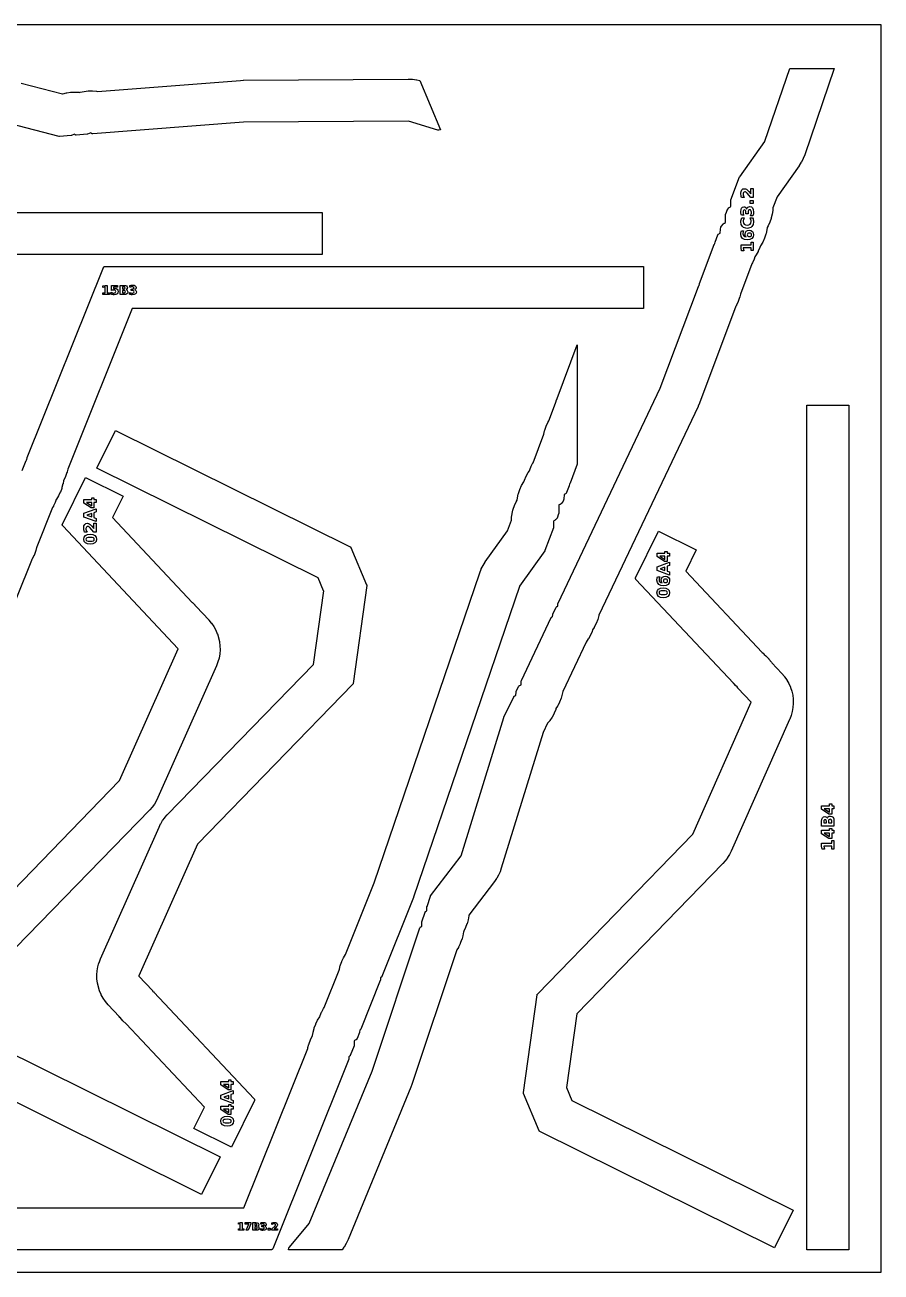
# Model space of a CAD drawing. Header units: millimetres. Extents: x 0 to 841, y 0 to 594.
# Drawn here: x 433 to 841, y 0 to 594 of the extents above; entities that cross this region are included whole.
import ezdxf

# ---------------------------------------------------------------- set-up
doc = ezdxf.new("R2010")
doc.units = ezdxf.units.MM
for name, color, linetype in [('CUT', 1, 'Continuous'), ('ENGRAVE', 5, 'Continuous'), ('SHEET_EDGE_DO_NOT_CUT', 8, 'Continuous')]:
    doc.layers.add(name, color=color, linetype=linetype)

msp = doc.modelspace()

# ---------------------------------------------------------------- linework, layer by layer
at = {"layer": 'CUT'}
for points in [[(559.01, 11.5), (559.02, 11.54), (559.04, 11.59), (559.06, 11.63), (559.14, 11.77), (559.16, 11.81), (559.19, 11.85), (568.68, 23.08), (568.69, 23.09), (568.7, 23.1), (598.6, 95.63), (598.61, 95.64), (621.34, 163.9), (621.36, 163.94), (621.38, 163.98), (621.4, 164.02), (621.42, 164.05), (621.59, 164.26), (621.62, 164.3), (621.66, 164.33), (621.7, 164.36), (621.74, 164.39), (621.79, 164.41), (621.84, 164.43), (622.2, 164.54), (622.21, 164.54), (622.21, 164.55), (622.28, 166.65), (622.28, 166.7), (622.29, 166.75), (622.3, 166.79), (623.86, 171.46), (623.88, 171.51), (623.9, 171.55), (623.93, 171.59), (623.96, 171.63), (624.09, 171.78), (624.12, 171.81), (624.16, 171.84), (624.19, 171.87), (624.23, 171.89), (624.28, 171.91), (624.32, 171.93), (624.69, 172.04), (624.7, 172.05), (624.7, 172.06), (624.74, 174.02), (624.74, 174.07), (624.75, 174.12), (624.76, 174.17), (626.39, 179.05), (626.41, 179.1), (626.44, 179.15), (626.47, 179.2), (641.02, 198.22), (641.03, 198.23), (641.03, 198.24), (661.37, 264.19), (661.4, 264.26), (666.04, 274.01), (666.06, 274.06), (666.09, 274.1), (666.12, 274.14), (666.16, 274.17), (666.36, 274.35), (666.4, 274.38), (666.44, 274.41), (666.48, 274.43), (666.53, 274.45), (667.11, 274.65), (667.13, 274.66), (667.13, 274.67), (667.19, 276.32), (667.19, 276.37), (667.2, 276.42), (667.22, 276.46), (667.24, 276.51), (668.35, 278.89), (668.37, 278.93), (668.4, 278.97), (668.48, 279.09), (668.52, 279.13), (668.55, 279.17), (668.6, 279.2), (668.77, 279.32), (668.81, 279.35), (668.84, 279.36), (668.88, 279.38), (669.58, 279.65), (669.59, 279.65), (669.6, 279.67), (669.63, 281.37), (669.63, 281.43), (669.64, 281.48), (669.69, 281.68), (669.7, 281.73), (669.72, 281.78), (683.94, 311.71), (683.96, 311.76), (684, 311.81), (684.11, 311.95), (684.14, 311.98), (684.18, 312.02), (684.22, 312.05), (684.26, 312.07), (684.31, 312.09), (684.57, 312.2), (684.58, 312.2), (684.58, 312.22), (684.64, 313.1), (684.64, 313.15), (684.65, 313.19), (684.67, 313.24), (684.69, 313.28), (686.29, 316.66), (686.31, 316.7), (686.33, 316.74), (686.37, 316.78), (686.52, 316.95), (686.55, 316.98), (686.59, 317.01), (686.63, 317.04), (686.67, 317.07), (686.72, 317.08), (687.03, 317.2), (687.04, 317.2), (687.04, 317.21), (687.13, 318.36), (687.13, 318.4), (687.14, 318.45), (687.16, 318.49), (687.18, 318.53), (735.8, 420.92), (735.81, 420.94), (754, 469.36), (754.02, 469.4), (754.04, 469.45), (754.07, 469.48), (754.1, 469.52), (754.39, 469.84), (754.4, 469.85), (754.4, 469.86), (754.53, 470.73), (754.54, 470.78), (754.56, 470.83), (761.54, 489.4), (761.56, 489.46), (761.59, 489.51), (761.62, 489.55), (761.88, 489.86), (761.89, 489.87), (761.89, 489.88), (761.95, 490.47), (761.96, 490.51), (761.97, 490.56), (761.98, 490.6), (763.27, 494.03), (763.29, 494.07), (763.31, 494.11), (763.34, 494.15), (763.36, 494.18), (763.6, 494.46), (763.64, 494.49), (763.68, 494.53), (763.72, 494.56), (763.77, 494.58), (764.38, 494.87), (764.39, 494.87), (764.39, 494.89), (764.48, 496.77), (764.48, 496.81), (764.49, 496.85), (764.62, 497.49), (764.63, 497.53), (764.65, 497.58), (764.67, 497.62), (764.95, 498.13), (764.97, 498.16), (764.99, 498.2), (765.74, 499.16), (765.78, 499.21), (765.83, 499.25), (766.27, 499.6), (766.3, 499.62), (766.34, 499.65), (766.38, 499.66), (766.86, 499.87), (766.87, 499.88), (766.88, 499.89), (766.97, 500.19), (766.97, 500.2), (766.97, 500.21), (766.99, 503.83), (767, 503.88), (767, 503.92), (767.01, 503.96), (767.03, 504.01), (767.86, 506.15), (767.88, 506.2), (767.9, 506.24), (767.93, 506.28), (767.96, 506.31), (768.55, 506.94), (768.58, 506.97), (768.61, 507), (768.65, 507.03), (768.69, 507.05), (769.36, 507.38), (769.37, 507.39), (769.37, 507.4), (769.46, 507.7), (769.46, 507.71), (769.46, 507.72), (769.49, 510.47), (769.49, 510.51), (769.49, 510.55), (769.5, 510.6), (769.52, 510.64), (773.63, 521.58), (773.65, 521.62), (773.67, 521.66), (773.69, 521.7), (785.68, 538.56), (785.69, 538.57), (785.69, 538.58), (797.5, 573.26), (818.62, 573.26), (804.62, 532.14), (804.62, 532.11), (803.92, 530.35), (803.9, 530.31), (803.04, 528.63), (803.02, 528.59), (801.99, 526.99), (801.98, 526.97), (791.47, 512.18), (791.46, 512.17), (791.46, 512.16), (789.47, 506.88), (789.47, 506.87), (789.47, 506.86), (789.41, 505.71), (789.4, 505.67), (789.15, 503.92), (789.14, 503.88), (788.73, 502.15), (788.72, 502.13), (788.63, 501.83), (788.63, 501.8), (788.04, 500.07), (788.02, 500.03), (787.28, 498.37), (787.26, 498.33), (786.82, 497.55), (786.82, 497.54), (786.82, 497.53), (786.66, 496.44), (786.65, 496.39), (786.24, 494.66), (786.23, 494.63), (786.14, 494.33), (786.14, 494.31), (785.5, 492.44), (785.48, 492.39), (784.66, 490.6), (784.63, 490.56), (783.64, 488.86), (783.61, 488.82), (783.4, 488.54), (783.39, 488.53), (783.39, 488.51), (783.24, 488.04), (783.23, 487.99), (782.48, 486.22), (782.46, 486.17), (781.54, 484.47), (781.51, 484.43), (780.9, 483.52), (780.89, 483.51), (780.89, 483.5), (780.53, 482.46), (780.51, 482.41), (779.73, 480.69), (779.7, 480.64), (779.44, 480.19), (779.43, 480.18), (779.43, 480.17), (774.03, 465.79), (774.02, 465.76), (773.71, 464.44), (773.7, 464.41), (773.62, 464.13), (773.61, 464.11), (772.96, 462.28), (772.95, 462.23), (772.13, 460.49), (772.11, 460.44), (771.87, 460.04), (771.86, 460.03), (771.86, 460.02), (754.53, 413.91), (754.52, 413.89), (753.87, 412.36), (753.87, 412.34), (706.63, 312.87), (706.62, 312.86), (706.62, 312.85), (706.61, 312.77), (706.6, 312.72), (706.06, 310.81), (706.04, 310.77), (705.32, 308.92), (705.3, 308.87), (704.39, 307.11), (704.36, 307.07), (703.6, 305.9), (703.59, 305.89), (703.59, 305.88), (703.36, 305.15), (703.34, 305.1), (702.57, 303.33), (702.55, 303.28), (701.6, 301.59), (701.58, 301.55), (700.55, 300.06), (700.54, 300.06), (700.54, 300.05), (689.4, 276.59), (689.39, 276.58), (689.39, 276.57), (689.17, 275.29), (689.16, 275.24), (688.63, 273.33), (688.62, 273.28), (687.9, 271.44), (687.88, 271.39), (686.98, 269.63), (686.95, 269.59), (686.16, 268.36), (686.15, 268.35), (686.15, 268.34), (686.05, 268), (686.03, 267.95), (685.28, 266.12), (685.26, 266.07), (684.33, 264.33), (684.31, 264.29), (683.2, 262.65), (683.17, 262.61), (682.21, 261.45), (682.21, 261.44), (682.2, 261.43), (680.08, 256.96), (680.06, 256.93), (660.14, 192.35), (660.13, 192.33), (659.55, 190.69), (659.53, 190.65), (658.81, 189.09), (658.79, 189.05), (657.93, 187.55), (657.91, 187.51), (656.92, 186.09), (656.91, 186.07), (644.65, 170.05), (644.65, 170.04), (644.65, 170.03), (644.63, 169.74), (644.62, 169.69), (644.31, 167.81), (644.3, 167.76), (643.81, 165.92), (643.79, 165.87), (643.12, 164.08), (643.1, 164.04), (642.26, 162.33), (642.24, 162.28), (642.12, 162.1), (642.12, 162.09), (642.12, 162.08), (642.11, 162.04), (642.11, 161.99), (641.78, 160.12), (641.77, 160.07), (641.26, 158.25), (641.25, 158.2), (640.57, 156.43), (640.55, 156.39), (639.7, 154.69), (639.68, 154.65), (638.97, 153.54), (638.97, 153.52), (638.96, 153.51), (617.58, 89.32), (617.58, 89.31), (617.1, 88.02), (617.09, 88), (587.19, 15.48), (587.18, 15.45), (586.31, 13.62), (586.28, 13.57), (585.23, 11.85), (585.2, 11.81), (584.31, 10.62), (558.8, 10.62), (559.01, 11.5)], [(574.84, 504.65), (574.84, 484.65), (172.62, 484.63), (172.62, 504.64), (574.84, 504.65)], [(825.63, 10.63), (805.63, 10.63), (805.63, 412.84), (825.63, 412.84), (825.63, 10.63)], [(588.2, 345.46), (588.25, 345.43), (588.29, 345.4), (588.39, 345.33), (588.43, 345.29), (588.46, 345.26), (588.49, 345.22), (588.52, 345.17), (588.54, 345.13), (596, 327.38), (596.02, 327.33), (596.03, 327.28), (596.07, 327.1), (596.07, 327.05), (596.08, 326.99), (596.07, 326.94), (589.54, 280.34), (589.53, 280.29), (589.51, 280.24), (589.49, 280.19), (589.47, 280.15), (589.44, 280.11), (589.4, 280.07), (515.39, 203.83), (515.38, 203.82), (515.38, 203.81), (487.51, 141.02), (487.51, 141.01), (487.52, 141), (493.97, 134.13), (494, 134.09), (494.03, 134.06), (494.05, 134.02), (494.22, 133.7), (494.22, 133.69), (494.23, 133.68), (494.59, 133.45), (494.64, 133.41), (494.68, 133.37), (542.43, 82.52), (542.46, 82.49), (542.49, 82.45), (542.51, 82.42), (542.6, 82.26), (542.62, 82.21), (542.63, 82.17), (542.65, 82.12), (542.65, 82.07), (542.66, 82.02), (542.66, 81.89), (542.65, 81.84), (542.65, 81.79), (542.64, 81.75), (542.62, 81.71), (542.6, 81.67), (531.63, 59.52), (513.71, 68.4), (518.73, 78.53), (518.73, 78.54), (518.72, 78.55), (481.44, 118.26), (481.42, 118.27), (479.95, 119.61), (479.92, 119.65), (478.53, 121.22), (478.5, 121.27), (478.16, 121.75), (478.14, 121.77), (472.94, 127.31), (472.92, 127.33), (471.68, 128.79), (471.65, 128.83), (470.56, 130.39), (470.54, 130.43), (469.61, 132.09), (469.59, 132.13), (468.83, 133.88), (468.81, 133.92), (468.22, 135.73), (468.21, 135.78), (467.8, 137.64), (467.79, 137.69), (467.56, 139.58), (467.56, 139.62), (467.52, 141.53), (467.52, 141.58), (467.66, 143.47), (467.67, 143.52), (468, 145.4), (468.01, 145.44), (468.52, 147.28), (468.53, 147.32), (469.22, 149.11), (469.23, 149.13), (497.1, 211.92), (497.11, 211.94), (497.88, 213.49), (497.9, 213.53), (498.8, 215), (498.82, 215.04), (499.85, 216.42), (499.88, 216.45), (501.03, 217.75), (501.04, 217.76), (570.61, 289.42), (570.62, 289.43), (570.62, 289.44), (575.53, 324.46), (575.53, 324.47), (575.52, 324.49), (572.91, 330.71), (572.9, 330.72), (572.89, 330.73), (467.52, 382.96), (476.4, 400.88), (588.2, 345.46)], [(678.5, 66.94), (678.45, 66.96), (678.41, 66.99), (678.32, 67.07), (678.28, 67.1), (678.24, 67.14), (678.21, 67.18), (678.18, 67.22), (678.16, 67.27), (670.7, 85.01), (670.68, 85.06), (670.67, 85.12), (670.64, 85.3), (670.63, 85.35), (670.63, 85.4), (670.63, 85.46), (677.16, 132.05), (677.17, 132.1), (677.19, 132.15), (677.21, 132.2), (677.24, 132.25), (677.27, 132.29), (677.3, 132.33), (751.31, 208.57), (751.32, 208.57), (751.32, 208.58), (779.19, 271.38), (779.19, 271.39), (779.18, 271.4), (772.84, 278.15), (772.81, 278.19), (772.78, 278.23), (772.76, 278.28), (772.53, 278.77), (772.52, 278.79), (772.51, 278.79), (771.79, 279.29), (771.76, 279.32), (771.72, 279.35), (771.69, 279.38), (770.99, 280.22), (770.99, 280.23), (770.98, 280.24), (770.75, 280.39), (770.71, 280.43), (770.67, 280.46), (724.27, 329.87), (724.24, 329.91), (724.22, 329.94), (724.2, 329.98), (724.11, 330.14), (724.09, 330.18), (724.07, 330.23), (724.06, 330.28), (724.05, 330.33), (724.05, 330.38), (724.05, 330.51), (724.05, 330.56), (724.06, 330.6), (724.07, 330.64), (724.08, 330.69), (724.1, 330.73), (735.08, 352.88), (752.98, 344), (747.96, 333.88), (747.96, 333.86), (747.97, 333.85), (784.31, 295.16), (784.33, 295.14), (784.79, 294.73), (784.82, 294.7), (785.33, 294.17), (785.35, 294.15), (786.17, 293.46), (786.21, 293.42), (787.57, 292.02), (787.6, 291.99), (788.81, 290.46), (788.84, 290.42), (789, 290.16), (789.01, 290.15), (789.02, 290.14), (793.76, 285.09), (793.78, 285.07), (795.02, 283.61), (795.05, 283.57), (796.14, 282.01), (796.16, 281.97), (797.09, 280.31), (797.11, 280.26), (797.88, 278.52), (797.89, 278.47), (798.48, 276.66), (798.5, 276.62), (798.91, 274.76), (798.91, 274.71), (799.14, 272.82), (799.14, 272.77), (799.18, 270.87), (799.18, 270.82), (799.04, 268.92), (799.03, 268.87), (798.7, 267), (798.69, 266.95), (798.18, 265.12), (798.17, 265.07), (797.48, 263.29), (797.47, 263.26), (769.6, 200.47), (769.59, 200.45), (768.82, 198.9), (768.8, 198.86), (767.9, 197.4), (767.88, 197.36), (766.85, 195.98), (766.83, 195.94), (765.68, 194.65), (765.66, 194.63), (696.1, 122.98), (696.09, 122.97), (696.08, 122.95), (691.17, 87.92), (691.17, 87.91), (691.18, 87.9), (693.78, 81.7), (693.78, 81.68), (693.8, 81.68), (799.18, 29.43), (790.3, 11.52), (678.5, 66.94)]]:
    msp.add_lwpolyline(points, close=True, dxfattribs=at)
for points in [[(431.44, 566.32), (451.16, 561.19), (451.17, 561.19), (451.18, 561.19), (451.24, 561.21), (451.29, 561.22), (453.09, 561.66), (453.14, 561.66), (454.98, 561.92), (455.02, 561.93), (456.88, 562.01), (456.93, 562.01), (458.78, 561.92), (458.83, 561.91), (459.22, 561.85), (459.23, 561.85), (459.24, 561.85), (459.45, 561.92), (459.5, 561.93), (461.38, 562.35), (461.43, 562.36), (463.35, 562.58), (463.4, 562.58), (465.33, 562.62), (465.38, 562.62), (467.3, 562.46), (467.35, 562.45), (467.82, 562.37), (467.83, 562.37), (467.84, 562.37), (535.87, 567.61), (535.88, 567.61), (537.26, 567.67), (537.28, 567.67), (615.72, 568.24), (615.75, 568.24), (617.78, 568.15), (617.83, 568.15), (619.82, 567.85), (619.87, 567.84), (621.31, 567.47), (631.21, 543.97), (630.32, 543.82), (630.32, 543.82), (630.28, 543.81), (630.23, 543.81), (630.18, 543.81), (630.02, 543.83), (629.97, 543.84), (629.93, 543.85), (615.89, 548.24), (615.88, 548.24), (615.87, 548.24), (537.42, 547.67), (537.4, 547.67), (465.53, 542.13), (465.48, 542.13), (465.43, 542.13), (465.38, 542.14), (465.17, 542.19), (465.13, 542.2), (465.08, 542.22), (465.04, 542.24), (465, 542.26), (464.96, 542.29), (464.92, 542.33), (464.7, 542.55), (464.69, 542.56), (464.68, 542.56), (463.1, 541.96), (463.06, 541.95), (463.01, 541.94), (462.96, 541.93), (457.58, 541.52), (457.54, 541.52), (457.5, 541.52), (457.45, 541.53), (457.41, 541.54), (457.27, 541.58), (457.22, 541.59), (457.17, 541.61), (457.13, 541.64), (457.09, 541.67), (457.05, 541.71), (456.82, 541.93), (456.81, 541.94), (456.8, 541.94), (455.36, 541.37), (455.32, 541.36), (455.27, 541.34), (455.22, 541.34), (449.75, 540.92), (449.69, 540.92), (449.64, 540.92), (449.58, 540.93), (426.41, 546.96)], [(431.89, 381.73), (433.8, 386.5), (433.82, 386.54), (433.85, 386.59), (433.93, 386.71), (433.95, 386.75), (433.98, 386.78), (434.02, 386.82), (434.06, 386.84), (434.19, 386.94), (434.2, 386.95), (434.2, 386.96), (434.34, 387.82), (434.36, 387.87), (434.37, 387.93), (470.66, 478.47), (470.68, 478.51), (470.7, 478.54), (470.72, 478.58), (470.84, 478.73), (470.86, 478.77), (470.89, 478.8), (470.93, 478.83), (470.96, 478.86), (471, 478.88), (471.05, 478.91), (471.1, 478.93), (471.14, 478.94), (471.19, 478.96), (471.24, 478.96), (471.29, 478.97), (727.84, 478.98), (727.84, 458.98), (484.41, 458.97), (484.39, 458.97), (484.39, 458.96), (453.74, 382.48), (453.73, 382.45), (453.38, 381.11), (453.38, 381.08), (453.29, 380.81), (453.28, 380.79), (452.59, 378.95), (452.57, 378.9), (451.7, 377.15), (451.67, 377.11), (451.66, 377.1), (451.66, 377.09), (451.66, 377.07), (451.38, 375.44), (451.37, 375.4), (450.89, 373.61), (450.88, 373.58), (450.79, 373.31), (450.78, 373.28), (450.11, 371.5), (450.09, 371.45), (449.26, 369.75), (449.23, 369.71), (448.23, 368.1), (448.21, 368.06), (448.2, 368.04), (448.19, 368.03), (448.19, 368.02), (447.65, 366.57), (447.63, 366.53), (446.84, 364.91), (446.82, 364.87), (446.39, 364.16), (446.39, 364.15), (446.38, 364.14), (438.88, 345.42), (438.88, 345.4), (438.87, 345.39), (438.84, 345.21), (438.83, 345.17), (438.4, 343.6), (438.39, 343.58), (438.3, 343.3), (438.29, 343.28), (437.57, 341.36), (437.54, 341.31), (436.62, 339.49), (436.6, 339.44), (436.31, 338.99), (436.3, 338.98), (436.3, 338.97), (422.35, 304.18)], [(294.12, 30.63), (537.56, 30.64), (537.57, 30.64), (537.58, 30.65), (567.96, 106.45), (567.97, 106.47), (567.97, 106.48), (568.03, 106.84), (568.04, 106.88), (568.47, 108.47), (568.48, 108.49), (568.56, 108.77), (568.57, 108.79), (569.27, 110.67), (569.29, 110.72), (570.17, 112.5), (570.2, 112.55), (570.23, 112.59), (570.23, 112.6), (570.24, 112.62), (570.49, 114.14), (570.5, 114.19), (570.97, 115.96), (570.97, 115.99), (571.06, 116.26), (571.07, 116.29), (571.75, 118.13), (571.77, 118.17), (572.62, 119.92), (572.65, 119.97), (573.68, 121.63), (573.69, 121.65), (573.7, 121.66), (573.71, 121.67), (573.84, 122.1), (573.86, 122.15), (574.57, 123.85), (574.59, 123.9), (575.46, 125.53), (575.49, 125.57), (575.82, 126.06), (575.82, 126.07), (575.83, 126.08), (582.91, 143.74), (582.91, 143.75), (582.91, 143.77), (583, 144.28), (583.01, 144.32), (583.44, 145.94), (583.45, 145.96), (583.54, 146.23), (583.54, 146.26), (584.16, 147.97), (584.18, 148.01), (584.96, 149.64), (584.98, 149.69), (585.9, 151.24), (585.92, 151.28), (585.93, 151.28), (585.93, 151.29), (585.94, 151.3), (599.62, 185.43), (599.62, 185.44), (649.87, 333.04), (649.88, 333.07), (650.57, 334.83), (650.59, 334.87), (651.45, 336.55), (651.48, 336.59), (652.5, 338.19), (652.51, 338.21), (663.02, 353), (663.03, 353.01), (663.03, 353.02), (664.97, 358.17), (664.97, 358.18), (664.97, 358.19), (665.04, 359.46), (665.05, 359.51), (665.29, 361.21), (665.3, 361.26), (665.69, 362.95), (665.7, 362.97), (665.78, 363.27), (665.79, 363.29), (666.37, 365.06), (666.39, 365.11), (667.14, 366.8), (667.16, 366.84), (667.63, 367.68), (667.63, 367.69), (667.64, 367.7), (667.78, 368.7), (667.78, 368.74), (668.18, 370.44), (668.18, 370.46), (668.27, 370.76), (668.28, 370.79), (668.92, 372.7), (668.94, 372.74), (669.76, 374.56), (669.79, 374.61), (670.8, 376.34), (670.83, 376.38), (671.04, 376.67), (671.05, 376.69), (671.05, 376.7), (671.2, 377.18), (671.22, 377.23), (671.97, 379.03), (672, 379.07), (672.93, 380.79), (672.95, 380.83), (673.54, 381.68), (673.54, 381.69), (673.55, 381.7), (673.67, 382.11), (673.69, 382.16), (674.4, 383.88), (674.42, 383.92), (675.21, 385.43), (675.23, 385.45), (680.34, 399.07), (680.35, 399.1), (680.71, 400.65), (680.71, 400.68), (680.79, 400.96), (680.8, 400.98), (681.44, 402.83), (681.45, 402.87), (682.26, 404.63), (682.29, 404.68), (682.74, 405.45), (682.74, 405.46), (682.75, 405.47), (685.92, 413.91), (685.93, 413.93), (686.21, 414.84), (686.23, 414.89), (686.71, 416.02), (686.71, 416.03), (696.34, 441.64), (696.34, 384.79), (692.97, 375.82), (692.97, 375.82), (692.95, 375.78), (692.93, 375.73), (692.85, 375.61), (692.82, 375.57), (692.79, 375.53), (692.75, 375.49), (692.71, 375.46), (692.56, 375.36), (692.55, 375.35), (692.55, 375.34), (692.49, 374.58), (692.48, 374.53), (692.47, 374.49), (692.45, 374.44), (691.25, 371.23), (691.23, 371.19), (691.21, 371.15), (691.18, 371.11), (691.15, 371.07), (690.89, 370.78), (690.85, 370.74), (690.81, 370.71), (690.77, 370.68), (690.73, 370.66), (690.07, 370.35), (690.06, 370.35), (690.06, 370.34), (689.95, 368.17), (689.94, 368.11), (689.93, 368.06), (689.83, 367.68), (689.81, 367.63), (689.79, 367.58), (689.62, 367.22), (689.59, 367.18), (689.56, 367.14), (688.63, 365.96), (688.6, 365.92), (688.56, 365.89), (688.52, 365.86), (688.15, 365.59), (688.1, 365.56), (688.05, 365.54), (687.59, 365.35), (687.58, 365.35), (687.57, 365.33), (687.49, 365.03), (687.48, 365.02), (687.48, 365.01), (687.46, 361.24), (687.45, 361.2), (687.45, 361.15), (687.44, 361.11), (687.42, 361.07), (686.67, 359.13), (686.65, 359.09), (686.63, 359.05), (686.6, 359.01), (686.57, 358.98), (685.95, 358.3), (685.92, 358.27), (685.88, 358.24), (685.84, 358.21), (685.8, 358.19), (685.09, 357.84), (685.08, 357.84), (685.08, 357.83), (684.99, 357.53), (684.99, 357.52), (684.99, 357.5), (684.96, 354.61), (684.96, 354.56), (684.96, 354.52), (684.95, 354.48), (684.93, 354.44), (680.86, 343.6), (680.84, 343.56), (680.82, 343.52), (680.8, 343.49), (668.81, 326.62), (668.81, 326.61), (668.8, 326.6), (618.38, 178.5), (618.37, 178.48), (603.27, 140.78), (603.25, 140.74), (603.23, 140.71), (603.2, 140.67), (603.08, 140.51), (603.05, 140.47), (603.02, 140.44), (602.98, 140.41), (602.95, 140.38), (602.9, 140.36), (602.68, 140.25), (602.67, 140.25), (602.67, 140.23), (602.58, 139.96), (602.58, 139.95), (602.58, 139.94), (602.53, 139.01), (602.52, 138.95), (602.51, 138.9), (602.49, 138.85), (593.23, 115.75), (593.21, 115.7), (593.18, 115.65), (593.08, 115.51), (593.05, 115.47), (593.02, 115.44), (592.98, 115.41), (592.94, 115.38), (592.9, 115.36), (592.69, 115.24), (592.68, 115.24), (592.68, 115.22), (592.61, 114.28), (592.61, 114.23), (592.59, 114.17), (592.58, 114.13), (591.42, 111.23), (591.4, 111.19), (591.38, 111.15), (591.36, 111.11), (591.33, 111.08), (590.94, 110.66), (590.91, 110.63), (590.88, 110.6), (590.84, 110.58), (590.8, 110.55), (590.19, 110.24), (590.18, 110.23), (590.18, 110.22), (590.09, 109.95), (590.09, 109.94), (590.09, 109.92), (590.04, 107.85), (590.03, 107.81), (590.03, 107.77), (590.01, 107.72), (590, 107.68), (588.19, 103.19), (588.17, 103.14), (588.15, 103.1), (588.12, 103.06), (588.03, 102.96), (588, 102.92), (587.96, 102.89), (587.92, 102.86), (587.88, 102.83), (587.7, 102.74), (587.69, 102.73), (587.68, 102.72), (587.59, 102.44), (587.59, 102.43), (587.59, 102.42), (587.54, 101.61), (587.53, 101.56), (587.52, 101.51), (587.51, 101.46), (551.3, 11.14), (551.29, 11.1), (551.27, 11.06), (551.24, 11.03), (551.13, 10.87), (551.1, 10.84), (551.07, 10.8), (551.04, 10.78), (551, 10.75), (550.96, 10.73), (550.92, 10.7), (550.87, 10.68), (550.82, 10.66), (550.78, 10.65), (550.73, 10.64), (550.68, 10.64), (294.12, 10.63)], [(404.3, 157.83), (478.31, 234.07), (478.32, 234.07), (478.32, 234.08), (506.19, 296.88), (506.19, 296.89), (506.18, 296.9), (451.27, 355.37), (451.24, 355.41), (451.22, 355.44), (451.2, 355.48), (451.11, 355.64), (451.09, 355.68), (451.07, 355.73), (451.06, 355.78), (451.05, 355.83), (451.05, 355.88), (451.05, 356.01), (451.05, 356.06), (451.06, 356.1), (451.07, 356.14), (451.08, 356.19), (451.1, 356.23), (462.08, 378.38), (480, 369.49), (474.97, 359.36), (474.97, 359.35), (474.98, 359.34), (512.97, 318.89), (512.98, 318.88), (514.14, 317.75), (514.17, 317.71), (514.92, 316.81), (514.93, 316.8), (520.76, 310.59), (520.78, 310.57), (522.02, 309.11), (522.05, 309.07), (523.14, 307.51), (523.16, 307.47), (524.09, 305.81), (524.11, 305.76), (524.88, 304.02), (524.89, 303.97), (525.48, 302.16), (525.5, 302.12), (525.91, 300.26), (525.91, 300.21), (526.14, 298.32), (526.14, 298.27), (526.18, 296.37), (526.18, 296.32), (526.04, 294.42), (526.03, 294.37), (525.7, 292.5), (525.69, 292.45), (525.18, 290.62), (525.17, 290.57), (524.48, 288.79), (524.47, 288.76), (496.6, 225.97), (496.59, 225.95), (495.82, 224.4), (495.8, 224.36), (494.9, 222.9), (494.88, 222.86), (493.85, 221.48), (493.83, 221.44), (492.68, 220.15), (492.66, 220.13), (423.1, 148.48)], [(420.81, 107.17), (526.18, 54.94), (517.3, 37.02), (405.5, 92.44)]]:
    msp.add_lwpolyline(points, dxfattribs=at)
at = {"layer": 'ENGRAVE'}
for points in [[(779.05, 513.48), (779.05, 516.05), (780.16, 516.05), (780.16, 511.81), (779.05, 511.81), (777.17, 513.94), (776.92, 514.19), (776.67, 514.36), (776.42, 514.47), (776.16, 514.5), (775.79, 514.43), (775.5, 514.22), (775.31, 513.9), (775.25, 513.49), (775.28, 513.12), (775.4, 512.72), (775.58, 512.29), (775.84, 511.83), (774.56, 511.83), (774.42, 512.33), (774.31, 512.83), (774.24, 513.32), (774.22, 513.8), (774.34, 514.73), (774.68, 515.43), (775.23, 515.87), (775.97, 516.01), (776.43, 515.95), (776.85, 515.77), (777.34, 515.38), (777.96, 514.73), (779.05, 513.48)], [(777.01, 506.3), (777.22, 506.82), (777.54, 507.2), (777.97, 507.43), (778.5, 507.5), (779.26, 507.34), (779.82, 506.84), (780.16, 506.02), (780.27, 504.9), (780.25, 504.45), (780.2, 504), (780.11, 503.55), (779.98, 503.11), (778.82, 503.11), (779.01, 503.53), (779.14, 503.95), (779.22, 504.36), (779.25, 504.77), (779.2, 505.29), (779.04, 505.68), (778.79, 505.92), (778.45, 506), (778.1, 505.92), (777.84, 505.67), (777.69, 505.27), (777.64, 504.71), (777.64, 504.11), (776.67, 504.11), (776.67, 504.74), (776.62, 505.24), (776.49, 505.59), (776.27, 505.79), (775.95, 505.86), (775.65, 505.8), (775.43, 505.59), (775.29, 505.27), (775.25, 504.83), (775.27, 504.47), (775.33, 504.1), (775.43, 503.73), (775.57, 503.36), (774.47, 503.36), (774.36, 503.8), (774.28, 504.24), (774.24, 504.68), (774.22, 505.1), (774.31, 506.09), (774.59, 506.8), (775.06, 507.23), (775.72, 507.37), (776.18, 507.3), (776.55, 507.1), (776.83, 506.76), (777.01, 506.3)], [(778.65, 508.96), (778.65, 510.36), (780.16, 510.36), (780.16, 508.96), (778.65, 508.96)], [(779.84, 502.06), (780.03, 501.64), (780.16, 501.2), (780.24, 500.74), (780.27, 500.26), (780.07, 498.96), (779.46, 497.95), (779.01, 497.58), (777.91, 497.15), (777.25, 497.1), (776.58, 497.15), (775.48, 497.58), (775.03, 497.95), (774.42, 498.96), (774.22, 500.26), (774.25, 500.74), (774.33, 501.2), (774.47, 501.64), (774.65, 502.06), (775.86, 502.06), (775.61, 501.65), (775.44, 501.24), (775.34, 500.82), (775.31, 500.38), (775.44, 499.66), (775.83, 499.12), (776.44, 498.77), (777.25, 498.66), (778.05, 498.77), (778.67, 499.12), (779.05, 499.66), (779.18, 500.38), (779.15, 500.82), (779.05, 501.24), (778.88, 501.65), (778.63, 502.06), (779.84, 502.06)], [(774.48, 495.89), (775.56, 495.89), (775.4, 495.53), (775.3, 495.19), (775.23, 494.87), (775.21, 494.55), (775.31, 493.95), (775.59, 493.5), (776.05, 493.21), (776.69, 493.07), (776.53, 493.33), (776.41, 493.62), (776.33, 493.94), (776.31, 494.28), (776.44, 495.09), (776.83, 495.72), (777.44, 496.14), (778.2, 496.27), (779.05, 496.12), (779.71, 495.66), (780.13, 494.94), (780.27, 494.02), (780.08, 493.01), (779.5, 492.26), (778.57, 491.79), (777.32, 491.63), (776.03, 491.82), (775.05, 492.36), (774.43, 493.23), (774.23, 494.36), (774.24, 494.76), (774.29, 495.14), (774.37, 495.52), (774.48, 495.89)], [(777.28, 494.03), (777.34, 493.69), (777.53, 493.44), (777.85, 493.29), (778.3, 493.24), (778.75, 493.29), (779.07, 493.44), (779.26, 493.69), (779.32, 494.03), (779.26, 494.38), (779.07, 494.63), (778.75, 494.77), (778.3, 494.82), (777.85, 494.77), (777.53, 494.63), (777.34, 494.38), (777.28, 494.03)], [(779.12, 486.51), (779.12, 487.84), (775.35, 487.84), (775.63, 486.47), (774.61, 486.47), (774.32, 487.83), (774.32, 489.26), (779.12, 489.26), (779.12, 490.59), (780.16, 490.59), (780.16, 486.51), (779.12, 486.51)], [(470.42, 466.38), (471.41, 466.38), (471.41, 469.2), (470.39, 468.99), (470.39, 469.76), (471.41, 469.97), (472.48, 469.97), (472.48, 466.38), (473.47, 466.38), (473.47, 465.6), (470.42, 465.6), (470.42, 466.38)], [(474.52, 469.97), (477.33, 469.97), (477.33, 469.14), (475.42, 469.14), (475.42, 468.47), (475.55, 468.5), (475.68, 468.52), (475.81, 468.53), (475.95, 468.54), (476.66, 468.44), (477.2, 468.14), (477.53, 467.66), (477.64, 467.02), (477.52, 466.39), (477.16, 465.91), (476.58, 465.61), (475.81, 465.51), (475.44, 465.53), (475.07, 465.58), (474.71, 465.67), (474.35, 465.8), (474.35, 466.69), (474.7, 466.51), (475.03, 466.38), (475.34, 466.31), (475.63, 466.28), (476, 466.33), (476.28, 466.48), (476.46, 466.72), (476.51, 467.02), (476.46, 467.33), (476.28, 467.57), (476, 467.72), (475.63, 467.77), (475.38, 467.75), (475.11, 467.7), (474.83, 467.62), (474.52, 467.51), (474.52, 469.97)], [(481.45, 467.94), (481.77, 467.79), (482.01, 467.55), (482.16, 467.23), (482.21, 466.85), (482.11, 466.3), (481.79, 465.91), (481.25, 465.67), (480.48, 465.6), (478.61, 465.6), (478.61, 469.97), (480.31, 469.97), (481.09, 469.9), (481.63, 469.7), (481.93, 469.34), (482.03, 468.81), (482, 468.52), (481.88, 468.27), (481.7, 468.08), (481.45, 467.94)], [(485.43, 467.96), (485.82, 467.8), (486.1, 467.56), (486.27, 467.24), (486.33, 466.84), (486.21, 466.27), (485.83, 465.85), (485.22, 465.6), (484.38, 465.51), (484.04, 465.53), (483.71, 465.57), (483.37, 465.63), (483.04, 465.73), (483.04, 466.6), (483.35, 466.46), (483.66, 466.36), (483.97, 466.3), (484.28, 466.28), (484.67, 466.32), (484.97, 466.43), (485.14, 466.62), (485.2, 466.88), (485.14, 467.14), (484.96, 467.33), (484.66, 467.45), (484.24, 467.49), (483.79, 467.49), (483.79, 468.21), (484.26, 468.21), (484.63, 468.25), (484.89, 468.35), (485.05, 468.51), (485.1, 468.75), (485.05, 468.98), (484.9, 469.14), (484.66, 469.25), (484.33, 469.28), (484.05, 469.26), (483.78, 469.22), (483.5, 469.14), (483.22, 469.04), (483.22, 469.86), (483.56, 469.94), (483.89, 470), (484.21, 470.04), (484.53, 470.05), (485.28, 469.98), (485.81, 469.77), (486.12, 469.42), (486.23, 468.93), (486.18, 468.58), (486.03, 468.3), (485.78, 468.09), (485.43, 467.96)], [(480.36, 468.28), (480.6, 468.31), (480.77, 468.39), (480.87, 468.54), (480.91, 468.74), (480.87, 468.94), (480.77, 469.08), (480.6, 469.17), (480.36, 469.2), (479.74, 469.2), (479.74, 468.28), (480.36, 468.28)], [(480.4, 466.37), (480.7, 466.4), (480.91, 466.51), (481.04, 466.69), (481.08, 466.94), (481.04, 467.19), (480.92, 467.37), (480.7, 467.48), (480.4, 467.51), (479.74, 467.51), (479.74, 466.37), (480.4, 466.37)], [(461.36, 366.28), (461.36, 367.95), (465.04, 367.95), (465.04, 368.78), (466.13, 368.78), (466.13, 367.95), (467.19, 367.95), (467.19, 366.53), (466.13, 366.53), (466.13, 363.95), (464.84, 363.95), (461.36, 366.28)], [(466.13, 361.67), (466.13, 359.32), (467.19, 358.95), (467.19, 357.43), (461.36, 359.59), (461.36, 361.39), (467.19, 363.55), (467.19, 362.04), (466.13, 361.67)], [(462.6, 366.53), (465.04, 364.88), (465.04, 366.53), (462.6, 366.53)], [(466.09, 354.13), (466.09, 356.7), (467.19, 356.7), (467.19, 352.46), (466.09, 352.46), (464.21, 354.59), (463.95, 354.84), (463.7, 355.01), (463.45, 355.11), (463.19, 355.15), (462.82, 355.08), (462.53, 354.87), (462.35, 354.55), (462.28, 354.14), (462.32, 353.77), (462.43, 353.37), (462.62, 352.94), (462.88, 352.48), (461.6, 352.48), (461.45, 352.98), (461.34, 353.48), (461.28, 353.97), (461.26, 354.45), (461.37, 355.38), (461.72, 356.08), (462.27, 356.52), (463, 356.66), (463.46, 356.6), (463.89, 356.41), (464.37, 356.03), (464.99, 355.38), (466.09, 354.13)], [(465.05, 359.69), (465.05, 361.29), (462.73, 360.49), (465.05, 359.69)], [(464.28, 351.45), (465.57, 351.29), (466.52, 350.82), (467.11, 350.07), (467.31, 349.05), (467.11, 348.03), (466.52, 347.27), (465.57, 346.8), (464.28, 346.64), (463, 346.8), (462.04, 347.27), (461.45, 348.03), (461.26, 349.05), (461.45, 350.07), (462.04, 350.82), (463, 351.29), (464.28, 351.45)], [(464.27, 349.94), (463.34, 349.89), (462.73, 349.74), (462.39, 349.46), (462.28, 349.05), (462.39, 348.63), (462.73, 348.36), (463.34, 348.2), (464.27, 348.15), (465.21, 348.2), (465.83, 348.36), (466.17, 348.63), (466.28, 349.05), (466.17, 349.46), (465.83, 349.73), (465.21, 349.89), (464.27, 349.94)], [(734.36, 340.78), (734.36, 342.45), (738.04, 342.45), (738.04, 343.28), (739.13, 343.28), (739.13, 342.45), (740.19, 342.45), (740.19, 341.03), (739.13, 341.03), (739.13, 338.45), (737.84, 338.45), (734.36, 340.78)], [(735.6, 341.03), (738.04, 339.38), (738.04, 341.03), (735.6, 341.03)], [(739.13, 336.17), (739.13, 333.82), (740.19, 333.45), (740.19, 331.93), (734.36, 334.09), (734.36, 335.89), (740.19, 338.05), (740.19, 336.54), (739.13, 336.17)], [(738.05, 334.19), (738.05, 335.79), (735.73, 334.99), (738.05, 334.19)], [(734.51, 331.08), (735.59, 331.08), (735.44, 330.72), (735.33, 330.38), (735.27, 330.06), (735.25, 329.74), (735.34, 329.15), (735.62, 328.7), (736.08, 328.4), (736.73, 328.26), (736.56, 328.53), (736.44, 328.82), (736.37, 329.13), (736.35, 329.47), (736.48, 330.28), (736.87, 330.92), (737.47, 331.33), (738.24, 331.46), (739.08, 331.31), (739.74, 330.85), (740.17, 330.13), (740.31, 329.21), (740.11, 328.2), (739.54, 327.45), (738.61, 326.98), (737.36, 326.82), (736.07, 327.01), (735.09, 327.55), (734.47, 328.42), (734.26, 329.55), (734.28, 329.95), (734.33, 330.33), (734.4, 330.71), (734.51, 331.08)], [(737.31, 329.22), (737.38, 328.88), (737.57, 328.63), (737.89, 328.48), (738.34, 328.43), (738.79, 328.48), (739.11, 328.63), (739.3, 328.88), (739.36, 329.22), (739.3, 329.57), (739.11, 329.82), (738.79, 329.97), (738.34, 330.02), (737.89, 329.97), (737.57, 329.82), (737.38, 329.57), (737.31, 329.22)], [(737.28, 325.95), (738.57, 325.79), (739.52, 325.32), (740.11, 324.57), (740.31, 323.55), (740.11, 322.53), (739.52, 321.77), (738.57, 321.3), (737.28, 321.14), (736, 321.3), (735.04, 321.77), (734.45, 322.53), (734.26, 323.55), (734.45, 324.57), (735.04, 325.32), (736, 325.79), (737.28, 325.95)], [(737.27, 324.44), (736.34, 324.39), (735.73, 324.24), (735.39, 323.96), (735.28, 323.55), (735.39, 323.13), (735.73, 322.86), (736.34, 322.7), (737.27, 322.65), (738.21, 322.7), (738.83, 322.86), (739.17, 323.13), (739.28, 323.55), (739.17, 323.96), (738.83, 324.23), (738.21, 324.39), (737.27, 324.44)], [(812.71, 220.44), (812.71, 222.12), (816.39, 222.12), (816.39, 222.95), (817.48, 222.95), (817.48, 222.12), (818.54, 222.12), (818.54, 220.69), (817.48, 220.69), (817.48, 218.11), (816.19, 218.11), (812.71, 220.44)], [(813.95, 220.69), (816.39, 219.05), (816.39, 220.69), (813.95, 220.69)], [(815.42, 216.17), (815.62, 216.6), (815.94, 216.92), (816.36, 217.12), (816.87, 217.19), (817.61, 217.04), (818.13, 216.62), (818.44, 215.9), (818.54, 214.88), (818.54, 212.39), (812.71, 212.39), (812.71, 214.64), (812.8, 215.69), (813.08, 216.4), (813.55, 216.81), (814.25, 216.95), (814.65, 216.9), (814.98, 216.75), (815.24, 216.51), (815.42, 216.17)], [(814.97, 214.72), (814.93, 215.03), (814.81, 215.26), (814.62, 215.4), (814.35, 215.44), (814.09, 215.4), (813.89, 215.26), (813.77, 215.03), (813.73, 214.72), (813.73, 213.89), (814.97, 213.89), (814.97, 214.72)], [(817.52, 214.77), (817.47, 215.17), (817.33, 215.45), (817.09, 215.63), (816.75, 215.68), (816.42, 215.63), (816.18, 215.46), (816.04, 215.17), (815.99, 214.77), (815.99, 213.89), (817.52, 213.89), (817.52, 214.77)], [(812.71, 208.78), (812.71, 210.45), (816.39, 210.45), (816.39, 211.28), (817.48, 211.28), (817.48, 210.45), (818.54, 210.45), (818.54, 209.03), (817.48, 209.03), (817.48, 206.45), (816.19, 206.45), (812.71, 208.78)], [(813.95, 209.03), (816.39, 207.38), (816.39, 209.03), (813.95, 209.03)], [(817.5, 201.46), (817.5, 202.79), (813.73, 202.79), (814.01, 201.42), (812.99, 201.42), (812.71, 202.78), (812.71, 204.21), (817.5, 204.21), (817.5, 205.54), (818.54, 205.54), (818.54, 201.46), (817.5, 201.46)], [(526.61, 89.13), (526.61, 90.8), (530.29, 90.8), (530.29, 91.63), (531.38, 91.63), (531.38, 90.8), (532.45, 90.8), (532.45, 89.38), (531.38, 89.38), (531.38, 86.79), (530.1, 86.79), (526.61, 89.13)], [(527.85, 89.38), (530.29, 87.73), (530.29, 89.38), (527.85, 89.38)], [(531.38, 84.52), (531.38, 82.17), (532.45, 81.79), (532.45, 80.28), (526.61, 82.44), (526.61, 84.24), (532.45, 86.4), (532.45, 84.88), (531.38, 84.52)], [(530.3, 82.54), (530.3, 84.14), (527.98, 83.34), (530.3, 82.54)], [(526.61, 77.37), (526.61, 79.04), (530.29, 79.04), (530.29, 79.88), (531.38, 79.88), (531.38, 79.04), (532.45, 79.04), (532.45, 77.62), (531.38, 77.62), (531.38, 75.04), (530.1, 75.04), (526.61, 77.37)], [(527.85, 77.62), (530.29, 75.97), (530.29, 77.62), (527.85, 77.62)], [(529.54, 74.29), (530.82, 74.14), (531.77, 73.67), (532.36, 72.91), (532.56, 71.9), (532.36, 70.87), (531.77, 70.12), (530.82, 69.65), (529.54, 69.49), (528.25, 69.65), (527.3, 70.12), (526.71, 70.87), (526.51, 71.9), (526.71, 72.91), (527.3, 73.67), (528.25, 74.14), (529.54, 74.29)], [(529.52, 72.79), (528.59, 72.74), (527.98, 72.59), (527.65, 72.31), (527.54, 71.9), (527.65, 71.48), (527.98, 71.2), (528.59, 71.05), (529.52, 71), (530.47, 71.05), (531.08, 71.2), (531.42, 71.48), (531.54, 71.9), (531.42, 72.31), (531.08, 72.58), (530.47, 72.74), (529.52, 72.79)], [(534.93, 20.58), (535.77, 20.58), (535.77, 22.93), (534.91, 22.76), (534.91, 23.4), (535.76, 23.57), (536.65, 23.57), (536.65, 20.58), (537.48, 20.58), (537.48, 19.93), (534.93, 19.93), (534.93, 20.58)], [(538.16, 23.57), (540.91, 23.57), (540.91, 23.04), (539.49, 19.93), (538.57, 19.93), (539.92, 22.88), (538.16, 22.88), (538.16, 23.57)], [(544.13, 21.88), (544.4, 21.75), (544.6, 21.55), (544.72, 21.29), (544.77, 20.97), (544.68, 20.51), (544.41, 20.19), (543.96, 19.99), (543.33, 19.93), (541.77, 19.93), (541.77, 23.57), (543.18, 23.57), (543.83, 23.51), (544.28, 23.34), (544.53, 23.04), (544.62, 22.61), (544.59, 22.36), (544.49, 22.15), (544.34, 21.99), (544.13, 21.88)], [(543.23, 22.16), (543.42, 22.18), (543.56, 22.26), (543.65, 22.38), (543.68, 22.55), (543.65, 22.71), (543.56, 22.83), (543.42, 22.91), (543.23, 22.93), (542.71, 22.93), (542.71, 22.16), (543.23, 22.16)], [(543.26, 20.57), (543.51, 20.6), (543.68, 20.69), (543.79, 20.84), (543.83, 21.05), (543.79, 21.25), (543.68, 21.4), (543.51, 21.49), (543.26, 21.52), (542.71, 21.52), (542.71, 20.57), (543.26, 20.57)], [(547.45, 21.89), (547.77, 21.76), (548.01, 21.56), (548.15, 21.29), (548.2, 20.96), (548.09, 20.48), (547.78, 20.14), (547.27, 19.93), (546.57, 19.86), (546.29, 19.87), (546.01, 19.9), (545.73, 19.96), (545.45, 20.04), (545.45, 20.76), (545.71, 20.65), (545.98, 20.56), (546.23, 20.51), (546.49, 20.5), (546.82, 20.53), (547.06, 20.62), (547.21, 20.78), (547.26, 21), (547.21, 21.22), (547.06, 21.37), (546.8, 21.47), (546.45, 21.5), (546.08, 21.5), (546.08, 22.11), (546.47, 22.11), (546.78, 22.13), (547, 22.22), (547.13, 22.36), (547.17, 22.56), (547.13, 22.74), (547, 22.88), (546.8, 22.97), (546.53, 23), (546.3, 22.98), (546.07, 22.94), (545.84, 22.88), (545.61, 22.79), (545.61, 23.48), (545.89, 23.55), (546.16, 23.6), (546.43, 23.63), (546.7, 23.64), (547.32, 23.58), (547.76, 23.4), (548.02, 23.11), (548.11, 22.7), (548.07, 22.41), (547.94, 22.18), (547.74, 22.01), (547.45, 21.89)], [(549.11, 20.87), (549.99, 20.87), (549.99, 19.93), (549.11, 19.93), (549.11, 20.87)], [(551.94, 20.62), (553.54, 20.62), (553.54, 19.93), (550.89, 19.93), (550.89, 20.62), (552.22, 21.79), (552.38, 21.95), (552.49, 22.11), (552.55, 22.26), (552.57, 22.43), (552.53, 22.66), (552.4, 22.84), (552.2, 22.96), (551.94, 23), (551.71, 22.97), (551.46, 22.9), (551.19, 22.78), (550.9, 22.62), (550.9, 23.42), (551.22, 23.51), (551.53, 23.58), (551.84, 23.62), (552.14, 23.64), (552.72, 23.57), (553.15, 23.35), (553.43, 23), (553.52, 22.55), (553.48, 22.26), (553.36, 21.99), (553.12, 21.69), (552.72, 21.3), (551.94, 20.62)]]:
    msp.add_lwpolyline(points, close=True, dxfattribs=at)
at = {"layer": 'SHEET_EDGE_DO_NOT_CUT'}
msp.add_lwpolyline([(0, 0), (841, 0), (841, 594), (0, 594)], close=True, dxfattribs=at)

doc.saveas('drawing.dxf')
